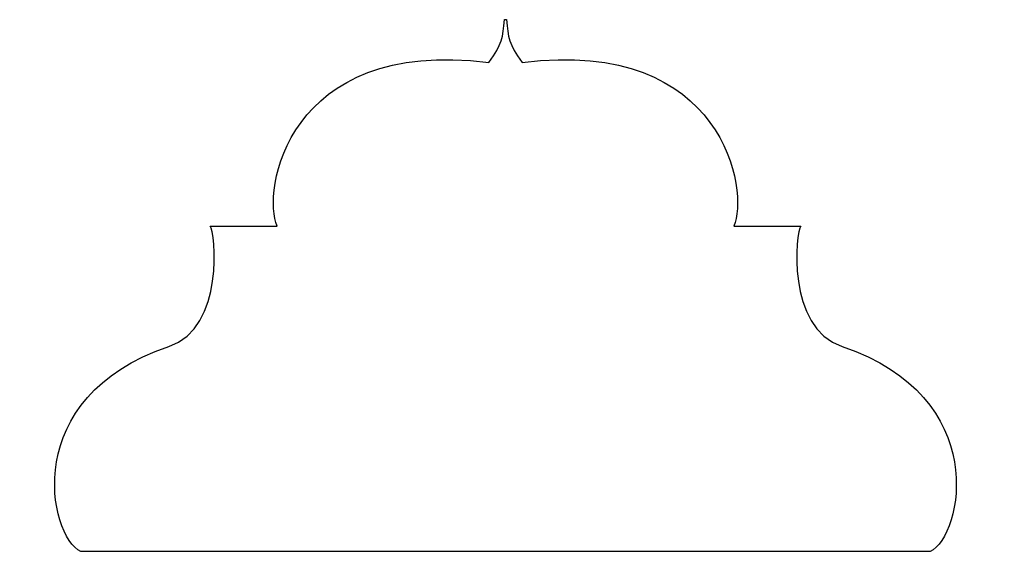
# Model space of a CAD drawing. Header units: centimetres. Extents: x -9.4 to 9.4, y -5.1 to 5.1.
import ezdxf

# ---------------------------------------------------------------- set-up
doc = ezdxf.new("R2010")
doc.units = ezdxf.units.CM
doc.header["$MEASUREMENT"] = 0
doc.layers.add('Camada 1', color=7, linetype='Continuous')

msp = doc.modelspace()

# ---------------------------------------------------------------- linework, layer by layer
at = {"layer": 'Camada 1'}
msp.add_open_spline([(8.19038, -5.13166), (8.82136, -4.83273), (9.37606, -2.13906), (6.49644, -1.17908), (6.49644, -1.17908), (5.40027, -0.81369), (5.59958, 1.04636), (5.6992, 1.146), (5.6992, 1.146), (5.6992, 1.146), (4.40392, 1.146), (4.40392, 1.146), (4.40392, 1.146), (4.70282, 1.77698), (4.23797, 4.79958), (0.31854, 4.30134), (0.31854, 4.30134), (0.06259, 4.66602), (0.0497, 4.78222), (0.01962, 5.13166), (0.01962, 5.13166), (0.01962, 5.13166), (-0.01957, 5.13166), (-0.01957, 5.13166), (-0.01957, 5.13166), (-0.04965, 4.78222), (-0.06254, 4.66602), (-0.31847, 4.30134), (-0.31847, 4.30134), (-4.23788, 4.7996), (-4.70275, 1.77698), (-4.40385, 1.146), (-4.40385, 1.146), (-4.40385, 1.146), (-5.69919, 1.146), (-5.69919, 1.146), (-5.69919, 1.146), (-5.59955, 1.04636), (-5.40029, -0.81372), (-6.49635, -1.17908), (-6.49635, -1.17908), (-9.376, -2.13906), (-8.82135, -4.83273), (-8.19032, -5.13166), (-8.19032, -5.13166), (-8.19032, -5.13166), (8.19038, -5.13166), (8.19038, -5.13166)], degree=3, knots=[0, 0, 0, 0, 0.07692308, 0.07692308, 0.07692308, 0.07692308, 0.15384615, 0.15384615, 0.15384615, 0.15384615, 0.23076923, 0.23076923, 0.23076923, 0.23076923, 0.30769231, 0.30769231, 0.30769231, 0.30769231, 0.38461538, 0.38461538, 0.38461538, 0.38461538, 0.46153846, 0.46153846, 0.46153846, 0.46153846, 0.53846154, 0.53846154, 0.53846154, 0.53846154, 0.61538462, 0.61538462, 0.61538462, 0.61538462, 0.69230769, 0.69230769, 0.69230769, 0.69230769, 0.76923077, 0.76923077, 0.76923077, 0.76923077, 0.84615385, 0.84615385, 0.84615385, 0.84615385, 1, 1, 1, 1], dxfattribs=at)

doc.saveas('drawing.dxf')
